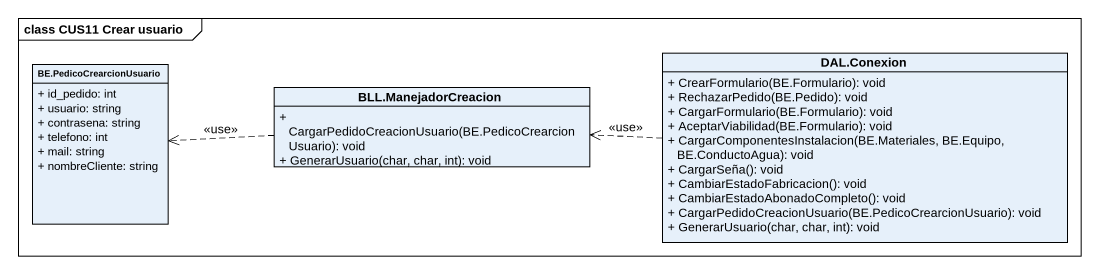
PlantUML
@startuml
mainframe class CUS11 Crear usuario
hide circle
hide empty members
skinparam classAttributeIconSize 0
class "DAL.Conexion" as DAL_Conexion {
  + CrearFormulario(BE.Formulario): void
  + RechazarPedido(BE.Pedido): void
  + CargarFormulario(BE.Formulario): void
  + AceptarViabilidad(BE.Formulario): void
  + CargarComponentesInstalacion(BE.Materiales, BE.Equipo, BE.ConductoAgua): void
  + CargarSeña(): void
  + CambiarEstadoFabricacion(): void
  + CambiarEstadoAbonadoCompleto(): void
  + CargarPedidoCreacionUsuario(BE.PedicoCrearcionUsuario): void
  + GenerarUsuario(char, char, int): void
}
class "BE.PedicoCrearcionUsuario" as BE_PedicoCrearcionUsuario {
  + id_pedido: int
  + usuario: string
  + contrasena: string
  + telefono: int
  + mail: string
  + nombreCliente: string
}
class "BLL.ManejadorCreacion" as BLL_ManejadorCreacion {
  + CargarPedidoCreacionUsuario(BE.PedicoCrearcionUsuario): void
  + GenerarUsuario(char, char, int): void
}
DAL_Conexion .left.> BLL_ManejadorCreacion : <<use>>
BLL_ManejadorCreacion .left.> BE_PedicoCrearcionUsuario : <<use>>
@enduml
